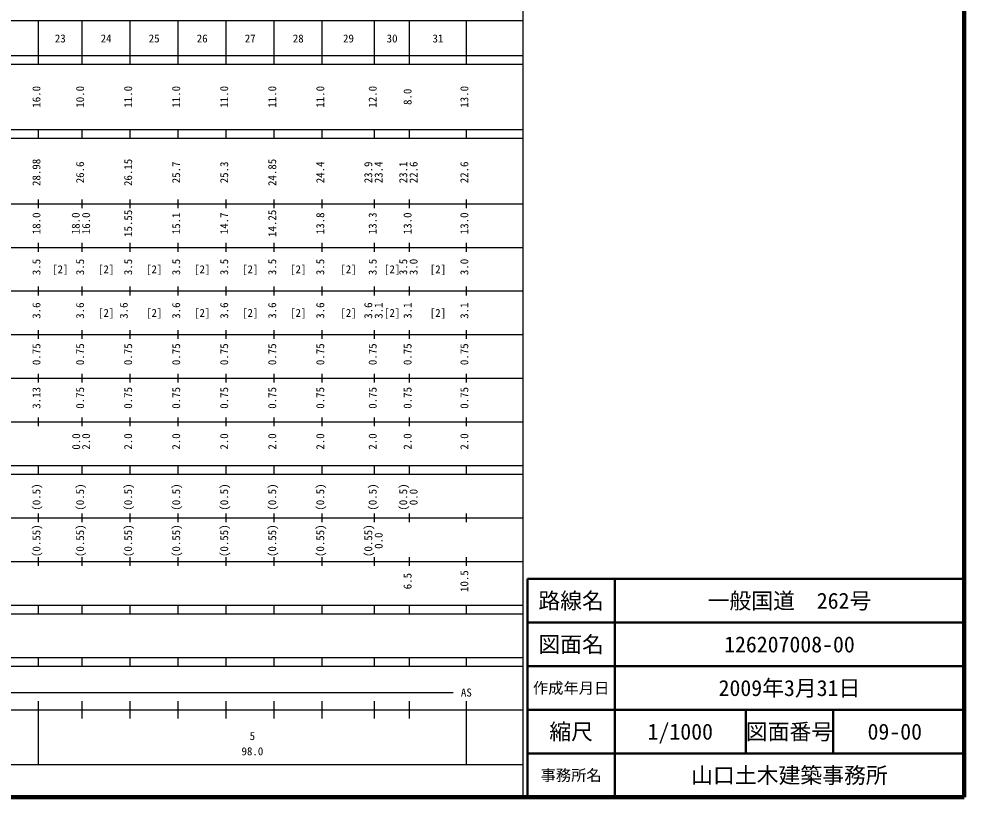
# Model space of a CAD drawing. Units: millimetres on the paper, enlarged 1000 times. Extents: x 40000 to 680000, y 20000 to 380000.
# Drawn here: x 463525 to 680000, y 20000 to 198357 of the extents above; entities that cross this region are included whole.
import ezdxf
from ezdxf.enums import TextEntityAlignment as Align

# ---------------------------------------------------------------- set-up
doc = ezdxf.new("R2010")
doc.units = ezdxf.units.MM
doc.header["$LTSCALE"] = 1000
for name, color, linetype, lineweight in [('M-TTL', 2, 'Continuous', 140), ('M-TTL-BAND', 7, 'Continuous', 25), ('M-TTL-FRAM', 2, 'Continuous', 50), ('M-TTL-LINE', 7, 'Continuous', 50)]:
    doc.layers.add(name, color=color, linetype=linetype, lineweight=lineweight)
doc.layers.add('M-TTL-TXT', color=7, linetype='Continuous')
doc.styles.add('ＭＳ ゴシック', font='')
doc.styles.get('ＭＳ ゴシック').set_extended_font_data('MS Gothic')

msp = doc.modelspace()

# ---------------------------------------------------------------- linework, layer by layer
at = {"layer": 'M-TTL'}
for p, q in [((680000, 20000), (680000, 380000)), ((40000, 20000), (680000, 20000))]:
    msp.add_line(p, q, dxfattribs=at)
at = {"layer": 'M-TTL-BAND'}
for p, q in [((579000, 20000), (579000, 370000)), ((68000, 198000), (579000, 198000)), ((468000, 188000), (468000, 198000)), ((478000, 188000), (478000, 198000)), ((489000, 188000), (489000, 198000)), ((500000, 188000), (500000, 198000)), ((511000, 188000), (511000, 198000)), ((522000, 188000), (522000, 198000)), ((533000, 188000), (533000, 198000)), ((545000, 188000), (545000, 198000)), ((553000, 188000), (553000, 198000)), ((566000, 188000), (566000, 198000)), ((40000, 190000), (579000, 190000)), ((40000, 188000), (579000, 188000)), ((40000, 173000), (579000, 173000)), ((468000, 171000), (468000, 173000)), ((478000, 171000), (478000, 173000)), ((489000, 171000), (489000, 173000)), ((500000, 171000), (500000, 173000)), ((511000, 171000), (511000, 173000)), ((522000, 171000), (522000, 173000)), ((533000, 171000), (533000, 173000)), ((545000, 171000), (545000, 173000)), ((553000, 171000), (553000, 173000)), ((566000, 171000), (566000, 173000)), ((40000, 171000), (579000, 171000)), ((40000, 156000), (579000, 156000)), ((468000, 155000), (468000, 157000)), ((478000, 155000), (478000, 157000)), ((489000, 155000), (489000, 157000)), ((500000, 155000), (500000, 157000)), ((511000, 155000), (511000, 157000)), ((522000, 155000), (522000, 157000)), ((533000, 155000), (533000, 157000)), ((545000, 155000), (545000, 157000)), ((553000, 155000), (553000, 157000)), ((566000, 155000), (566000, 157000)), ((46000, 146000), (579000, 146000)), ((468000, 145000), (468000, 147000)), ((478000, 145000), (478000, 147000)), ((489000, 145000), (489000, 147000)), ((500000, 145000), (500000, 147000)), ((511000, 145000), (511000, 147000)), ((522000, 145000), (522000, 147000)), ((533000, 145000), (533000, 147000)), ((545000, 145000), (545000, 147000)), ((553000, 145000), (553000, 147000)), ((566000, 145000), (566000, 147000)), ((468000, 135000), (468000, 137000)), ((478000, 135000), (478000, 137000)), ((489000, 135000), (489000, 137000)), ((500000, 135000), (500000, 137000)), ((511000, 135000), (511000, 137000)), ((522000, 135000), (522000, 137000)), ((533000, 135000), (533000, 137000)), ((545000, 135000), (545000, 137000)), ((553000, 135000), (553000, 137000)), ((566000, 135000), (566000, 137000)), ((52000, 136000), (579000, 136000)), ((46000, 126000), (579000, 126000)), ((468000, 125000), (468000, 127000)), ((478000, 125000), (478000, 127000)), ((489000, 125000), (489000, 127000)), ((500000, 125000), (500000, 127000)), ((511000, 125000), (511000, 127000)), ((522000, 125000), (522000, 127000)), ((533000, 125000), (533000, 127000)), ((545000, 125000), (545000, 127000)), ((553000, 125000), (553000, 127000)), ((566000, 125000), (566000, 127000)), ((468000, 115000), (468000, 117000)), ((478000, 115000), (478000, 117000)), ((489000, 115000), (489000, 117000)), ((500000, 115000), (500000, 117000)), ((511000, 115000), (511000, 117000)), ((522000, 115000), (522000, 117000)), ((533000, 115000), (533000, 117000)), ((545000, 115000), (545000, 117000)), ((553000, 115000), (553000, 117000)), ((566000, 115000), (566000, 117000)), ((52000, 116000), (579000, 116000)), ((468000, 105000), (468000, 107000)), ((478000, 105000), (478000, 107000)), ((489000, 105000), (489000, 107000)), ((500000, 105000), (500000, 107000)), ((511000, 105000), (511000, 107000)), ((522000, 105000), (522000, 107000)), ((533000, 105000), (533000, 107000)), ((545000, 105000), (545000, 107000)), ((553000, 105000), (553000, 107000)), ((566000, 105000), (566000, 107000)), ((46000, 106000), (579000, 106000)), ((40000, 96000), (579000, 96000)), ((468000, 94000), (468000, 96000)), ((478000, 94000), (478000, 96000)), ((489000, 94000), (489000, 96000)), ((500000, 94000), (500000, 96000)), ((511000, 94000), (511000, 96000)), ((522000, 94000), (522000, 96000)), ((533000, 94000), (533000, 96000)), ((545000, 94000), (545000, 96000)), ((553000, 94000), (553000, 96000)), ((566000, 94000), (566000, 96000)), ((40000, 94000), (579000, 94000)), ((468000, 83000), (468000, 85000)), ((478000, 83000), (478000, 85000)), ((489000, 83000), (489000, 85000)), ((500000, 83000), (500000, 85000)), ((511000, 83000), (511000, 85000)), ((522000, 83000), (522000, 85000)), ((533000, 83000), (533000, 85000)), ((545000, 83000), (545000, 85000)), ((553000, 83000), (553000, 85000)), ((566000, 83000), (566000, 85000)), ((49000, 84000), (579000, 84000)), ((40000, 74000), (579000, 74000)), ((468000, 73000), (468000, 75000)), ((478000, 73000), (478000, 75000)), ((489000, 73000), (489000, 75000)), ((500000, 73000), (500000, 75000)), ((511000, 73000), (511000, 75000)), ((522000, 73000), (522000, 75000)), ((533000, 73000), (533000, 75000)), ((545000, 73000), (545000, 75000)), ((553000, 73000), (553000, 75000)), ((566000, 73000), (566000, 75000)), ((40000, 64000), (579000, 64000)), ((468000, 62000), (468000, 64000)), ((478000, 62000), (478000, 64000)), ((489000, 62000), (489000, 64000)), ((500000, 62000), (500000, 64000)), ((511000, 62000), (511000, 64000)), ((522000, 62000), (522000, 64000)), ((533000, 62000), (533000, 64000)), ((545000, 62000), (545000, 64000)), ((553000, 62000), (553000, 64000)), ((566000, 62000), (566000, 64000)), ((40000, 62000), (579000, 62000)), ((40000, 52000), (579000, 52000)), ((468000, 50000), (468000, 52000)), ((478000, 50000), (478000, 52000)), ((489000, 50000), (489000, 52000)), ((500000, 50000), (500000, 52000)), ((511000, 50000), (511000, 52000)), ((522000, 50000), (522000, 52000)), ((533000, 50000), (533000, 52000)), ((545000, 50000), (545000, 52000)), ((553000, 50000), (553000, 52000)), ((566000, 50000), (566000, 52000)), ((40000, 50000), (579000, 50000)), ((71000, 44000), (563000, 44000)), ((468000, 27500), (468000, 42000)), ((478000, 38000), (478000, 42000)), ((489000, 38000), (489000, 42000)), ((500000, 38000), (500000, 42000)), ((511000, 38000), (511000, 42000)), ((522000, 38000), (522000, 42000)), ((533000, 38000), (533000, 42000)), ((545000, 38000), (545000, 42000)), ((553000, 38000), (553000, 42000)), ((566000, 27500), (566000, 42000)), ((40000, 40000), (579000, 40000)), ((68000, 27500), (579000, 27500))]:
    msp.add_line(p, q, dxfattribs=at)
at = {"layer": 'M-TTL-FRAM'}
for p, q in [((680000, 70000), (580000, 70000)), ((580000, 70000), (580000, 20000))]:
    msp.add_line(p, q, dxfattribs=at)
at = {"layer": 'M-TTL-LINE'}
for p, q in [((600000, 70000), (600000, 20000)), ((680000, 60000), (580000, 60000)), ((680000, 50000), (580000, 50000)), ((680000, 40000), (580000, 40000)), ((630000, 40000), (630000, 30000)), ((650000, 40000), (650000, 30000)), ((680000, 30000), (580000, 30000))]:
    msp.add_line(p, q, dxfattribs=at)

# ---------------------------------------------------------------- texts
at = {"layer": 'M-TTL-BAND', "style": 'ＭＳ ゴシック'}
for s, p in [('23', (473000, 192405)), ('24', (483500, 192405)), ('25', (494500, 192405)), ('26', (505500, 192405)), ('27', (516500, 192405)), ('28', (527500, 192405)), ('29', (539000, 192405)), ('30', (549000, 192405)), ('31', (559500, 192405)), ('[2]', (473000, 139500)), ('[2]', (483500, 139500)), ('[2]', (494500, 139500)), ('[2]', (505500, 139500)), ('[2]', (516500, 139500)), ('[2]', (527500, 139500)), ('[2]', (539000, 139500)), ('[2]', (549000, 139500)), ('[2]', (559500, 139500)), ('[2]', (483500, 129500)), ('[2]', (494500, 129500)), ('[2]', (505500, 129500)), ('[2]', (516500, 129500)), ('[2]', (527500, 129500)), ('[2]', (539000, 129500)), ('[2]', (549000, 129500)), ('[2]', (559500, 129500)), ('AS', (566000, 42500)), ('5', (517000, 32523)), ('98.0', (517000, 29033))]:
    msp.add_text(s, height=1833, dxfattribs=at).set_placement(p, align=Align.BOTTOM_CENTER)
for s, p in [('16.0', (469000, 180500)), ('10.0', (479000, 180500)), ('11.0', (490000, 180500)), ('11.0', (501000, 180500)), ('11.0', (512000, 180500)), ('11.0', (523000, 180500)), ('11.0', (534000, 180500)), ('12.0', (546000, 180500)), ('8.0', (554000, 180500)), ('13.0', (567000, 180500)), ('28.98', (469000, 163174)), ('26.6', (479000, 163174)), ('26.15', (490000, 163174)), ('25.7', (501000, 163174)), ('25.3', (512000, 163174)), ('24.85', (523000, 163174)), ('24.4', (534000, 163174)), ('23.9', (545000, 163174)), ('23.4', (547370, 163174)), ('23.1', (553000, 163174)), ('22.6', (555370, 163174)), ('22.6', (567000, 163174)), ('18.0', (469000, 151500)), ('18.0', (478000, 151500)), ('16.0', (480370, 151500)), ('15.55', (490000, 151500)), ('15.1', (501000, 151500)), ('14.7', (512000, 151500)), ('14.25', (523000, 151500)), ('13.8', (534000, 151500)), ('13.3', (546000, 151500)), ('13.0', (554000, 151500)), ('13.0', (567000, 151500)), ('3.5', (469000, 141500)), ('3.5', (479000, 141500)), ('3.5', (490000, 141500)), ('3.5', (501000, 141500)), ('3.5', (512000, 141500)), ('3.5', (523000, 141500)), ('3.5', (534000, 141500)), ('3.5', (546000, 141500)), ('3.5', (553000, 141500)), ('3.0', (555370, 141500)), ('3.0', (567000, 141500)), ('3.6', (469000, 131500)), ('3.6', (479000, 131500)), ('3.6', (489000, 131500)), ('3.6', (501000, 131500)), ('3.6', (512000, 131500)), ('3.6', (523000, 131500)), ('3.6', (534000, 131500)), ('3.6', (545000, 131500)), ('3.1', (547370, 131500)), ('3.1', (554000, 131500)), ('3.1', (567000, 131500)), ('0.75', (469000, 121500)), ('0.75', (479000, 121500)), ('0.75', (490000, 121500)), ('0.75', (501000, 121500)), ('0.75', (512000, 121500)), ('0.75', (523000, 121500)), ('0.75', (534000, 121500)), ('0.75', (546000, 121500)), ('0.75', (554000, 121500)), ('0.75', (567000, 121500)), ('3.13', (469000, 111500)), ('0.75', (479000, 111500)), ('0.75', (490000, 111500)), ('0.75', (501000, 111500)), ('0.75', (512000, 111500)), ('0.75', (523000, 111500)), ('0.75', (534000, 111500)), ('0.75', (546000, 111500)), ('0.75', (554000, 111500)), ('0.75', (567000, 111500)), ('0.0', (478099, 101500)), ('2.0', (480370, 101500)), ('2.0', (490000, 101500)), ('2.0', (501000, 101500)), ('2.0', (512000, 101500)), ('2.0', (523000, 101500)), ('2.0', (534000, 101500)), ('2.0', (546000, 101500)), ('2.0', (554000, 101500)), ('2.0', (567000, 101500)), ('(0.5)', (469000, 88764)), ('(0.5)', (479000, 88764)), ('(0.5)', (490000, 88764)), ('(0.5)', (501000, 88764)), ('(0.5)', (512000, 88764)), ('(0.5)', (523000, 88764)), ('(0.5)', (534000, 88764)), ('(0.5)', (546000, 88764)), ('(0.5)', (553000, 88764)), ('0.0', (555370, 88764)), ('(0.55)', (469000, 78764)), ('(0.55)', (479000, 78764)), ('(0.55)', (490000, 78764)), ('(0.55)', (501000, 78764)), ('(0.55)', (512000, 78764)), ('(0.55)', (523000, 78764)), ('(0.55)', (534000, 78764)), ('(0.55)', (545000, 78764)), ('0.0', (547370, 78764)), ('10.5', (567000, 69500)), ('6.5', (554000, 69500))]:
    msp.add_text(s, height=1833, rotation=90, dxfattribs=at).set_placement(p, align=Align.BOTTOM_CENTER)
at = {"layer": 'M-TTL-TXT', "style": 'ＭＳ ゴシック'}
for s, height, p in [('路線名', 3666, (590000, 65000)), ('路線名', 3666, (590000, 65000)), ('一般国道\u3000262号', 3666, (640000, 65000)), ('図面名', 3666, (590000, 55000)), ('図面名', 3666, (590000, 55000)), ('126207008-00', 3666, (640000, 55000)), ('作成年月日', 2566, (590000, 45000)), ('作成年月日', 2566, (590000, 45000)), ('2009年3月31日', 3666, (640000, 45000)), ('縮尺', 3666, (590000, 35000)), ('縮尺', 3666, (590000, 35000)), ('1/1000', 3666, (615000, 35000)), ('図面番号', 3666, (640000, 35000)), ('図面番号', 3666, (640000, 35000)), ('09-00', 3666, (664125, 35000)), ('事務所名', 2566, (590000, 25000)), ('事務所名', 2566, (590000, 25000)), ('山口土木建築事務所', 3666, (640000, 25000))]:
    msp.add_text(s, height=height, dxfattribs=at).set_placement(p, align=Align.MIDDLE_CENTER)

doc.saveas('drawing.dxf')
